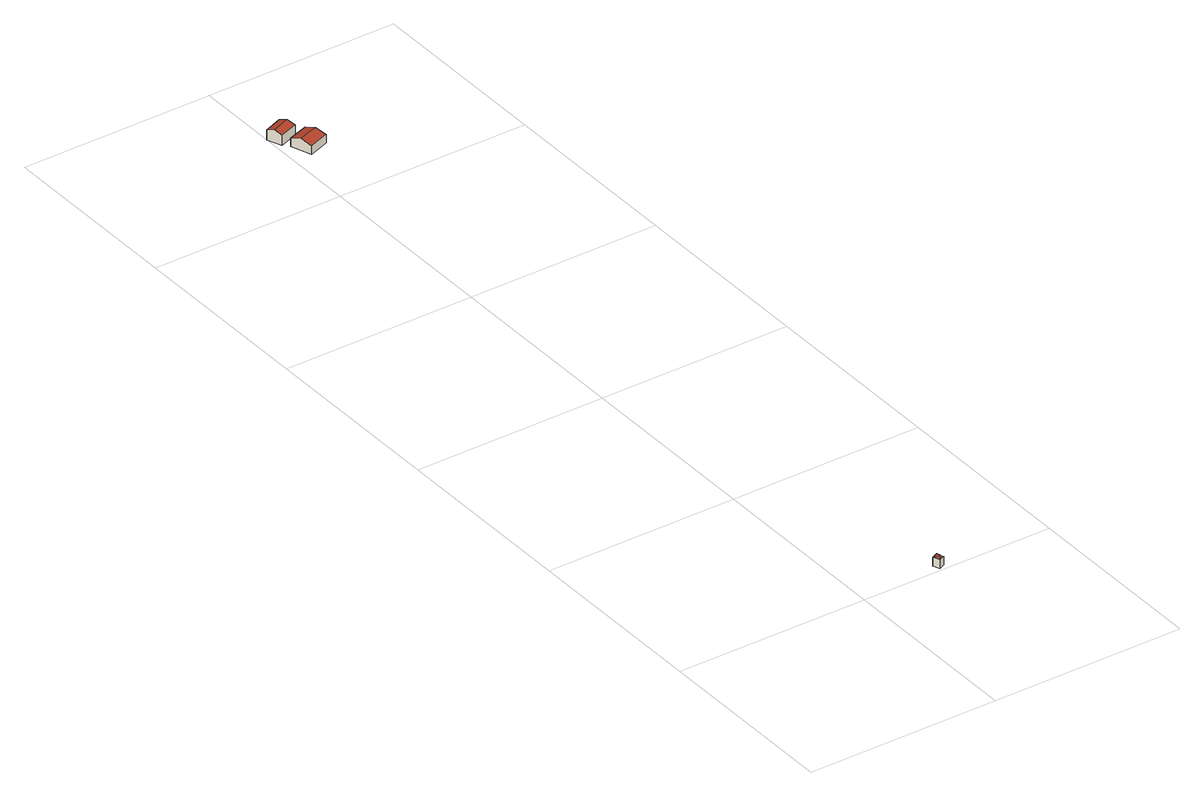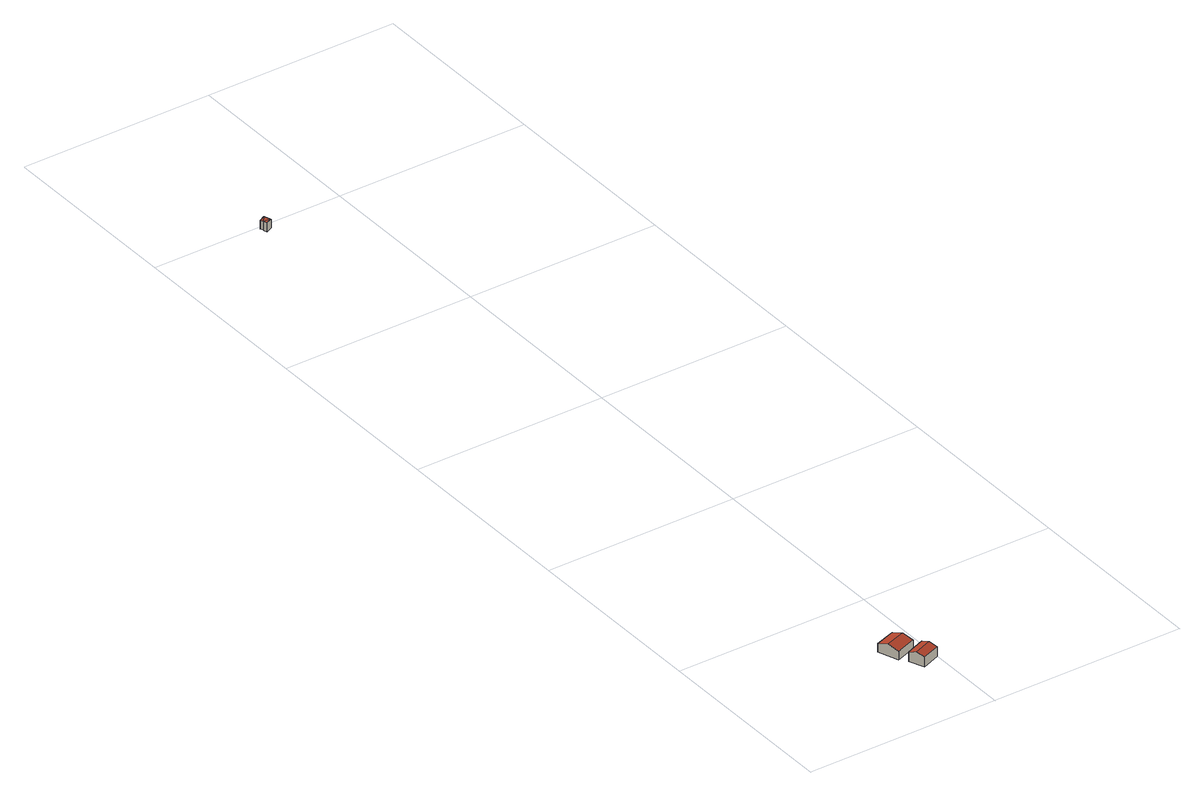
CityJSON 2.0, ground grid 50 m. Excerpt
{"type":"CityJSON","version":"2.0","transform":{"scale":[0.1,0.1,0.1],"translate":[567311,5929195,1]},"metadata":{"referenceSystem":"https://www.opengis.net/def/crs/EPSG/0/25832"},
"CityObjects":{
"building1":{"type":"Building","attributes":{"Grundfläche 2D":"3.041156","Grundhöhe NN":"1.358"},"geometry":[{"type":"Solid","lod":"3","boundaries":[[[[0,1,2]],[[3,4,1,0]],[[3,0,5]],[[6,5,7]],[[3,5,6]],[[2,1,8,9]],[[10,7,5,0,2,9,11]],[[6,7,10,12]],[[3,6,12,13]],[[1,4,14,8]],[[4,3,13,14]],[[13,12,10,11,9,8,14]]]],"semantics":{"surfaces":[{"type":"RoofSurface"},{"type":"WallSurface"},{"type":"GroundSurface"}],"values":[[0,0,0,0,0,1,1,1,1,1,1,2]]}}]},
"building2":{"type":"Building","attributes":{"Grundfläche 2D":"21.076899","Grundhöhe NN":"1.133"},"geometry":[{"type":"Solid","lod":"3","boundaries":[[[[15,16,17,18]],[[19,16,15,20]],[[18,17,21,22]],[[20,15,18,22,23]],[[19,20,23,24]],[[21,17,16,19,24]],[[22,21,24,23]]]],"semantics":{"surfaces":[{"type":"RoofSurface"},{"type":"WallSurface"},{"type":"GroundSurface"}],"values":[[0,0,1,1,1,1,2]]}}]},
"building3":{"type":"Building","attributes":{"Grundfläche 2D":"31.129109","Grundhöhe NN":"1.274"},"geometry":[{"type":"Solid","lod":"3","boundaries":[[[[25,26,27,28]],[[29,25,28,30]],[[30,28,27,31,32]],[[29,30,32,33]],[[26,25,29,33,34]],[[27,26,34,31]],[[32,31,34,33]]]],"semantics":{"surfaces":[{"type":"RoofSurface"},{"type":"WallSurface"},{"type":"GroundSurface"}],"values":[[0,0,1,1,1,1,2]]}}]}
},
"vertices":[
[201,18,27],[216,27,27],[200,20,27],[218,18,27],[219,18,27],[207,3,28],[222,9,27],[208,3,28],[216,27,4],[200,20,4],[208,3,4],[207,3,4],[222,9,4],[218,18,4],[219,18,4],
[9,2261,34],[56,2279,34],[48,2298,27],[1,2280,27],[64,2260,27],[16,2241,27],[48,2298,1],[1,2280,1],[16,2241,1],[64,2260,1],
[89,2217,34],[80,2243,25],[27,2225,25],[37,2199,34],[99,2191,25],[47,2172,25],[27,2225,3],[47,2172,3],[99,2191,3],[80,2243,3]
]}
